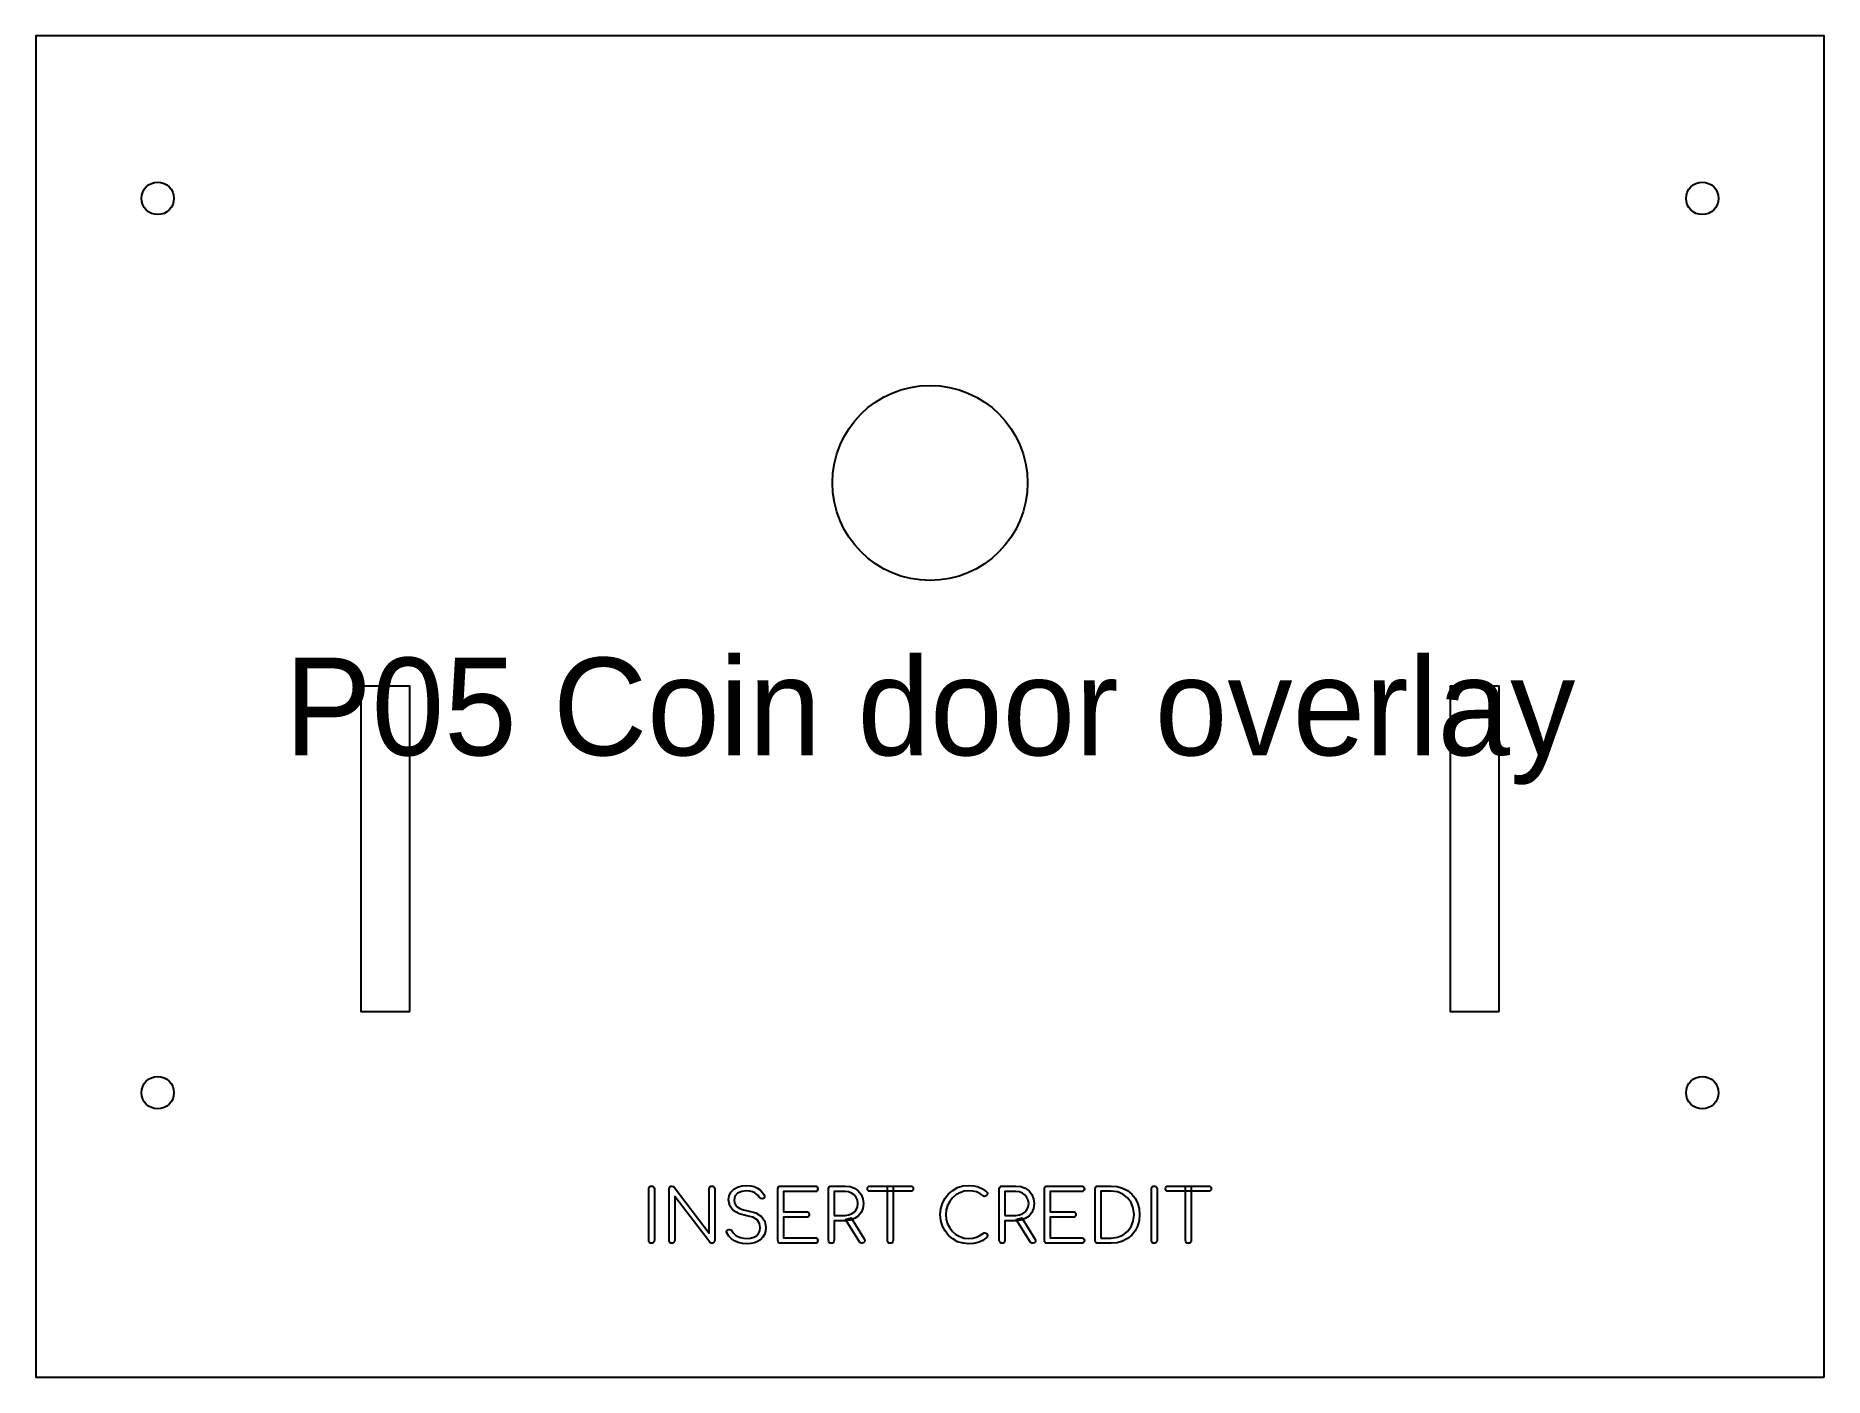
# Model space of a CAD drawing. Header units: millimetres. Extents: x 0 to 220, y 0 to 165.
import ezdxf
from ezdxf.enums import TextEntityAlignment as Align

# ---------------------------------------------------------------- set-up
doc = ezdxf.new("R2010")
doc.units = ezdxf.units.MM
for name, color, linetype in [('CUT_INSIDE', 5, 'Continuous'), ('CUT_OUTSIDE', 1, 'Continuous'), ('DRILL', 3, 'Continuous'), ('ENGRAVE', 4, 'Continuous'), ('NOTES', 7, 'Continuous')]:
    doc.layers.add(name, color=color, linetype=linetype)

msp = doc.modelspace()

# ---------------------------------------------------------------- linework, layer by layer
at = {"layer": 'CUT_INSIDE'}
for points in [[(46, 45), (46, 85), (40, 85), (40, 45), (46, 45)], [(180, 45), (180, 85), (174, 85), (174, 45), (180, 45)]]:
    msp.add_lwpolyline(points, close=True, dxfattribs=at)
msp.add_circle((110, 110), 12, dxfattribs=at)
at = {"layer": 'CUT_OUTSIDE'}
msp.add_lwpolyline([(220, 0), (220, 165), (0, 165), (0, 0), (220, 0)], close=True, dxfattribs=at)
at = {"layer": 'DRILL'}
for centre in [(15, 145), (205, 145), (15, 35), (205, 35)]:
    msp.add_circle(centre, 2, dxfattribs=at)
at = {"layer": 'ENGRAVE'}
for points in [[(75.75, 16.49), (75.61, 16.51), (75.5, 16.58), (75.42, 16.7), (75.4, 16.84), (75.4, 23.16), (75.42, 23.3), (75.5, 23.42), (75.61, 23.49), (75.75, 23.51), (75.89, 23.49), (76, 23.42), (76.08, 23.3), (76.1, 23.16), (76.1, 16.84), (76.08, 16.7), (76, 16.58), (75.89, 16.51), (75.75, 16.49)], [(78.25, 16.49), (78.11, 16.51), (78, 16.58), (77.93, 16.7), (77.9, 16.84), (77.9, 23.16), (77.93, 23.3), (78, 23.42), (78.11, 23.49), (78.25, 23.51), (78.4, 23.48), (78.52, 23.39), (82.82, 17.74), (82.82, 23.16), (82.85, 23.3), (82.92, 23.42), (83.04, 23.49), (83.18, 23.51), (83.31, 23.49), (83.42, 23.42), (83.5, 23.3), (83.53, 23.16), (83.53, 16.84), (83.5, 16.7), (83.42, 16.58), (83.31, 16.51), (83.18, 16.49), (83.1, 16.49), (83.03, 16.51), (82.97, 16.55), (82.91, 16.6), (78.6, 22.25), (78.6, 16.84), (78.58, 16.7), (78.5, 16.58), (78.39, 16.51), (78.25, 16.49)], [(87.49, 16.4), (86.93, 16.44), (86.42, 16.56), (85.96, 16.76), (85.57, 17.03), (85.25, 17.37), (85.02, 17.75), (84.98, 17.88), (85.02, 18.01), (85.11, 18.11), (85.25, 18.18), (85.37, 18.19), (85.49, 18.15), (85.6, 18.07), (85.68, 17.96), (85.84, 17.71), (86.07, 17.49), (86.36, 17.31), (86.69, 17.17), (87.07, 17.09), (87.49, 17.06), (87.94, 17.1), (88.33, 17.22), (88.66, 17.41), (88.91, 17.68), (89.07, 18.01), (89.12, 18.41), (89.02, 18.92), (88.72, 19.36), (88.2, 19.68), (87.45, 19.86), (86.51, 20.09), (85.8, 20.51), (85.36, 21.1), (85.21, 21.8), (85.28, 22.32), (85.5, 22.76), (85.85, 23.12), (86.31, 23.38), (86.86, 23.55), (87.49, 23.6), (87.96, 23.56), (88.39, 23.45), (88.77, 23.26), (89.09, 23.03), (89.37, 22.76), (89.58, 22.47), (89.64, 22.33), (89.64, 22.19), (89.59, 22.07), (89.48, 21.98), (89.35, 21.95), (89.21, 21.97), (89.09, 22.03), (89, 22.14), (88.85, 22.34), (88.66, 22.53), (88.44, 22.69), (88.17, 22.82), (87.85, 22.9), (87.48, 22.94), (86.84, 22.86), (86.33, 22.64), (86.01, 22.27), (85.9, 21.76), (85.94, 21.47), (86.06, 21.2), (86.28, 20.96), (86.6, 20.76), (87.04, 20.6), (87.6, 20.48), (88.58, 20.23), (89.27, 19.79), (89.68, 19.19), (89.82, 18.42), (89.77, 17.96), (89.64, 17.56), (89.43, 17.21), (89.15, 16.92), (88.8, 16.7), (88.4, 16.53), (87.96, 16.43), (87.49, 16.4)], [(91.64, 16.49), (91.5, 16.51), (91.38, 16.58), (91.31, 16.7), (91.28, 16.84), (91.28, 23.16), (91.31, 23.3), (91.38, 23.42), (91.5, 23.49), (91.64, 23.51), (95.86, 23.51), (95.99, 23.49), (96.1, 23.42), (96.18, 23.31), (96.21, 23.17), (96.18, 23.05), (96.1, 22.94), (95.99, 22.86), (95.86, 22.84), (91.99, 22.84), (91.99, 20.36), (94.8, 20.36), (94.94, 20.33), (95.06, 20.26), (95.13, 20.15), (95.15, 20.01), (95.13, 19.88), (95.06, 19.77), (94.94, 19.7), (94.8, 19.67), (91.99, 19.67), (91.99, 17.16), (95.86, 17.16), (95.99, 17.14), (96.1, 17.06), (96.18, 16.95), (96.21, 16.83), (96.18, 16.69), (96.1, 16.58), (95.99, 16.51), (95.86, 16.49), (91.64, 16.49)], [(97.86, 16.49), (97.72, 16.51), (97.61, 16.58), (97.54, 16.7), (97.51, 16.84), (97.51, 23.16), (97.54, 23.3), (97.61, 23.42), (97.72, 23.49), (97.86, 23.51), (99.55, 23.51), (100.17, 23.45), (100.72, 23.24), (101.17, 22.91), (101.52, 22.48), (101.74, 21.95), (101.81, 21.35), (101.74, 20.77), (101.52, 20.26), (101.17, 19.83), (100.72, 19.51), (100.17, 19.31), (99.55, 19.24), (98.21, 19.24), (98.21, 16.84), (98.19, 16.7), (98.12, 16.58), (98, 16.51), (97.86, 16.49)], [(98.21, 19.91), (99.55, 19.91), (99.98, 19.96), (100.36, 20.1), (100.68, 20.32), (100.92, 20.61), (101.08, 20.95), (101.13, 21.35), (101.08, 21.76), (100.92, 22.12), (100.68, 22.43), (100.36, 22.65), (99.98, 22.79), (99.55, 22.84), (98.21, 22.84), (98.21, 19.91)], [(102.63, 22.88), (102.5, 22.9), (102.4, 22.97), (102.33, 23.07), (102.31, 23.19), (102.33, 23.32), (102.4, 23.42), (102.5, 23.49), (102.63, 23.51), (107.61, 23.51), (107.74, 23.49), (107.84, 23.42), (107.91, 23.32), (107.93, 23.19), (107.91, 23.07), (107.84, 22.97), (107.74, 22.9), (107.61, 22.88), (102.63, 22.88)], [(105.12, 16.49), (104.98, 16.51), (104.87, 16.59), (104.79, 16.7), (104.77, 16.84), (104.77, 23.51), (105.47, 23.51), (105.47, 16.84), (105.44, 16.7), (105.37, 16.59), (105.26, 16.51), (105.12, 16.49)], [(114.77, 16.4), (114.06, 16.47), (113.4, 16.67), (112.81, 17.01), (112.29, 17.45), (111.86, 17.99), (111.53, 18.6), (111.33, 19.28), (111.26, 20), (111.33, 20.72), (111.53, 21.4), (111.85, 22.01), (112.28, 22.54), (112.8, 22.98), (113.39, 23.32), (114.05, 23.53), (114.77, 23.6), (115.38, 23.56), (115.94, 23.42), (116.47, 23.17), (116.97, 22.81), (117.03, 22.74), (117.06, 22.66), (117.07, 22.58), (117.04, 22.5), (117, 22.44), (116.93, 22.39), (116.9, 22.33), (116.84, 22.28), (116.77, 22.26), (116.68, 22.25), (116.58, 22.28), (116.49, 22.34), (116.13, 22.6), (115.73, 22.79), (115.28, 22.9), (114.77, 22.94), (114.2, 22.88), (113.67, 22.7), (113.19, 22.43), (112.78, 22.07), (112.43, 21.63), (112.17, 21.13), (112, 20.58), (111.95, 20), (112, 19.41), (112.17, 18.86), (112.43, 18.36), (112.78, 17.93), (113.19, 17.56), (113.67, 17.29), (114.2, 17.12), (114.77, 17.06), (115.25, 17.1), (115.7, 17.22), (116.13, 17.42), (116.54, 17.69), (116.65, 17.76), (116.77, 17.76), (116.88, 17.73), (116.98, 17.66), (117.05, 17.55), (117.07, 17.42), (117.06, 17.35), (117.05, 17.29), (117.02, 17.23), (116.97, 17.17), (116.48, 16.81), (115.94, 16.57), (115.37, 16.44), (114.77, 16.4)], [(118.87, 16.49), (118.73, 16.51), (118.62, 16.58), (118.54, 16.7), (118.52, 16.84), (118.52, 23.16), (118.54, 23.3), (118.62, 23.42), (118.73, 23.49), (118.87, 23.51), (120.55, 23.51), (121.17, 23.45), (121.72, 23.24), (122.18, 22.91), (122.53, 22.48), (122.75, 21.95), (122.82, 21.35), (122.75, 20.77), (122.53, 20.26), (122.18, 19.83), (121.72, 19.51), (121.17, 19.31), (120.55, 19.24), (119.22, 19.24), (119.22, 16.84), (119.2, 16.7), (119.12, 16.58), (119.01, 16.51), (118.87, 16.49)], [(119.22, 19.91), (120.55, 19.91), (120.99, 19.96), (121.37, 20.1), (121.68, 20.32), (121.93, 20.61), (122.08, 20.95), (122.14, 21.35), (122.08, 21.76), (121.93, 22.12), (121.68, 22.43), (121.37, 22.65), (120.99, 22.79), (120.55, 22.84), (119.22, 22.84), (119.22, 19.91)], [(124.43, 16.49), (124.29, 16.51), (124.18, 16.58), (124.1, 16.7), (124.08, 16.84), (124.08, 23.16), (124.1, 23.3), (124.18, 23.42), (124.29, 23.49), (124.43, 23.51), (128.65, 23.51), (128.79, 23.49), (128.9, 23.42), (128.98, 23.31), (129, 23.17), (128.98, 23.05), (128.9, 22.94), (128.79, 22.86), (128.65, 22.84), (124.78, 22.84), (124.78, 20.36), (127.6, 20.36), (127.74, 20.33), (127.85, 20.26), (127.93, 20.15), (127.95, 20.01), (127.93, 19.88), (127.85, 19.77), (127.74, 19.7), (127.6, 19.67), (124.78, 19.67), (124.78, 17.16), (128.65, 17.16), (128.79, 17.14), (128.9, 17.06), (128.98, 16.95), (129, 16.83), (128.98, 16.69), (128.9, 16.58), (128.79, 16.51), (128.65, 16.49), (124.43, 16.49)], [(130.66, 16.49), (130.52, 16.51), (130.41, 16.58), (130.33, 16.7), (130.31, 16.84), (130.31, 23.16), (130.33, 23.3), (130.41, 23.42), (130.52, 23.49), (130.66, 23.51), (132.28, 23.51), (133.02, 23.45), (133.7, 23.26), (134.3, 22.95), (134.81, 22.53), (135.22, 22.02), (135.53, 21.42), (135.73, 20.74), (135.79, 20), (135.73, 19.26), (135.53, 18.59), (135.22, 17.99), (134.81, 17.47), (134.3, 17.05), (133.7, 16.74), (133.02, 16.55), (132.28, 16.49), (130.66, 16.49)], [(131.01, 17.12), (132.28, 17.12), (133.06, 17.21), (133.74, 17.49), (134.31, 17.93), (134.74, 18.52), (135.01, 19.21), (135.1, 20), (135.01, 20.8), (134.74, 21.49), (134.31, 22.08), (133.74, 22.52), (133.06, 22.79), (132.28, 22.88), (131.01, 22.88), (131.01, 17.12)], [(137.59, 16.49), (137.45, 16.51), (137.34, 16.58), (137.26, 16.7), (137.24, 16.84), (137.24, 23.16), (137.26, 23.3), (137.34, 23.42), (137.45, 23.49), (137.59, 23.51), (137.73, 23.49), (137.84, 23.42), (137.92, 23.3), (137.94, 23.16), (137.94, 16.84), (137.92, 16.7), (137.84, 16.58), (137.73, 16.51), (137.59, 16.49)], [(139.3, 22.88), (139.17, 22.9), (139.07, 22.97), (139, 23.07), (138.98, 23.19), (139, 23.32), (139.07, 23.42), (139.17, 23.49), (139.3, 23.51), (144.28, 23.51), (144.41, 23.49), (144.51, 23.42), (144.58, 23.32), (144.6, 23.19), (144.58, 23.07), (144.51, 22.97), (144.41, 22.9), (144.28, 22.88), (139.3, 22.88)], [(141.78, 16.49), (141.65, 16.51), (141.53, 16.59), (141.46, 16.7), (141.43, 16.84), (141.43, 23.51), (142.13, 23.51), (142.13, 16.84), (142.11, 16.7), (142.04, 16.59), (141.92, 16.51), (141.78, 16.49)], [(101.63, 16.49), (101.52, 16.5), (101.44, 16.53), (101.38, 16.59), (101.32, 16.67), (99.59, 19.42), (100.29, 19.6), (101.9, 17.03), (101.98, 16.82), (101.95, 16.65), (101.83, 16.53), (101.63, 16.49)], [(122.63, 16.49), (122.53, 16.5), (122.45, 16.53), (122.38, 16.59), (122.33, 16.67), (120.6, 19.42), (121.3, 19.6), (122.91, 17.03), (122.99, 16.82), (122.96, 16.65), (122.84, 16.53), (122.63, 16.49)]]:
    msp.add_lwpolyline(points, close=True, dxfattribs=at)

# ---------------------------------------------------------------- texts
at = {"layer": 'NOTES'}
msp.add_text('P05 Coin door overlay', height=12, dxfattribs=at).set_placement((110, 82.5), align=Align.MIDDLE_CENTER)

doc.saveas('drawing.dxf')
